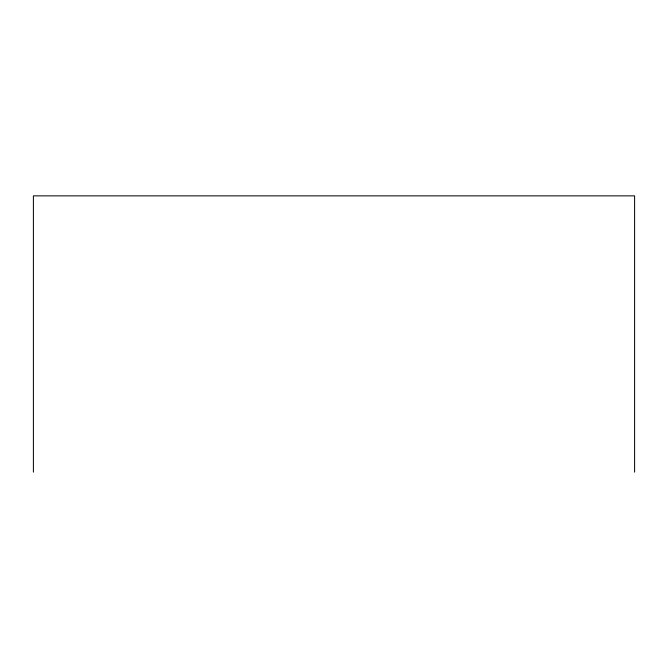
<?xml version="1.0" encoding="UTF-8"?>
<svg xmlns="http://www.w3.org/2000/svg" width="668" height="668" viewBox="0 0 668 668"><rect width="100%" height="100%" fill="white"/><g stroke="black" fill="none" stroke-linecap="round" stroke-linejoin="round"><path stroke-width="1" d="M634.6 472.142L634.6 195.858L33.4 195.858L33.4 472.142"/></g></svg>
